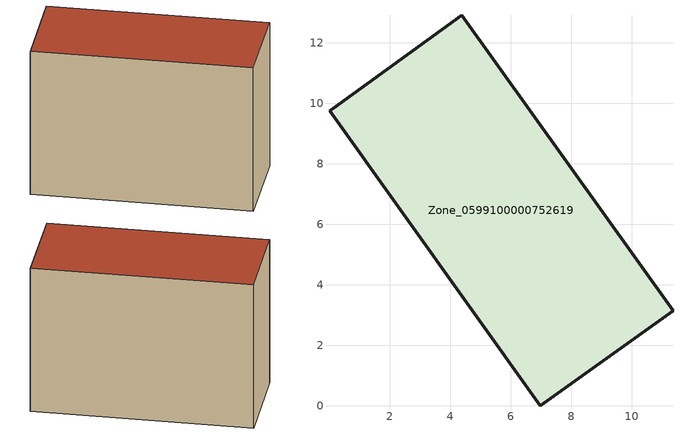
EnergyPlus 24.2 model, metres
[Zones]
Zone_0599100000752619
 floor ground (C_G): 0.12,9.82 4.39,12.91 11.37,3.14 6.97,0 0.01,9.75 z0
 wall outside (C_F): 6.97,0 11.37,3.14 4.39,12.91 0.12,9.82 0.01,9.75 6.97,0 z0:8.5
 roof outside (C_R): 4.39,12.91 0.12,9.82 0.01,9.75 6.97,0 11.37,3.14 z8.5
[BUILDING]
Pand.0599100000752619: North Axis=0; Terrain=City; Loads Convergence Tolerance Value=0.04; Temperature Convergence Tolerance Value=0.4; Solar Distribution=FullExterior; Maximum Number of Warmup Days=25; Minimum Number of Warmup Days=1
[Site:Location]
Rotterdam.The.Hague.AP_ZH_NLD Design_Conditions: Latitude=51.96; Longitude=4.45; Time Zone=1; Elevation=-4.5
[SITE:GROUNDTEMPERATURE:BUILDINGSURFACE]
18, 18, 18, 18, 18, 18, 18, 18, 18, 18, 18, 18
[MATERIAL] Thermal Absorptance=0.9; Solar Absorptance=0.7; Visible Absorptance=0.7
Name | Roughness | Thickness | Conductivity | Density | Specific Heat
G.TI.2006-2014 | MediumSmooth | 0.15 | 0.06 | 540 | 1210
F.TI.2006-2014 | Rough | 0.3 | 0.12 | 1920 | 840
R.TI.2006-2014 | MediumRough | 0.2 | 0.08 | 1500 | 1000
[CONSTRUCTION]
C_G: G.TI.2006-2014
C_F: F.TI.2006-2014
C_R: R.TI.2006-2014
[ZONE]
Zone_0599100000752619: Type=1; Multiplier=1; Ceiling Height=Autocalculate; Volume=Autocalculate; Floor Area=autocalculate; Part of Total Floor Area=Yes
[ZONEINFILTRATION:DESIGNFLOWRATE]
Infil_Zone_0599100000752619: Zone or ZoneList or Space or SpaceList=Zone_0599100000752619; Schedule=AlwaysOn; Design Flow Rate Calculation Method=Flow/Area; Flow Rate per Floor Area=0.0015; Constant Term Coefficient=1; Temperature Term Coefficient=0; Velocity Term Coefficient=0; Velocity Squared Term Coefficient=0
[HVACTEMPLATE:ZONE:IDEALLOADSAIRSYSTEM]
Zone_0599100000752619: Maximum Heating Supply Air Temperature=50; Minimum Cooling Supply Air Temperature=13; Maximum Heating Supply Air Humidity Ratio=0.0156; Minimum Cooling Supply Air Humidity Ratio=0.0077; Heating Limit=NoLimit; Cooling Limit=NoLimit; Dehumidification Control Type=ConstantSensibleHeatRatio; Cooling Sensible Heat Ratio=0.7; Dehumidification Setpoint=60; Humidification Control Type=None; Humidification Setpoint=30; Outdoor Air Method=None; Outdoor Air Flow Rate per Person=0.00944; Outdoor Air Flow Rate per Zone Floor Area=0; Outdoor Air Flow Rate per Zone=0; Demand Controlled Ventilation Type=None; Outdoor Air Economizer Type=NoEconomizer; Heat Recovery Type=None; Sensible Heat Recovery Effectiveness=0.7; Latent Heat Recovery Effectiveness=0.65
[ZONECONTROL:THERMOSTAT]
ThermostatControl_Zone_0599100000752619: Zone or ZoneList=Zone_0599100000752619; Control Type Schedule=DualSetpointControlType; Control 1=Thermostat_Zone_0599100000752619; Temperature Difference Between Cutout And Setpoint=0
[THERMOSTATSETPOINT:DUALSETPOINT]
Thermostat_Zone_0599100000752619: Heating Setpoint Temperature Schedule=HeatingSetpoint_Zone_0599100000752619; Cooling Setpoint Temperature Schedule=CoolingSetpoint_Zone_0599100000752619
[SCHEDULE:COMPACT]
HeatingSetpoint_Zone_0599100000752619: Through: 12/31, For: AllDays, Until: 24:00, 21
CoolingSetpoint_Zone_0599100000752619: Through: 12/31, For: AllDays, Until: 24:00, 24
DualSetpointControlType: Through: 12/31, For: AllDays, Until: 24:00, 4
AlwaysOn: Through: 12/31, For: AllDays, Until: 24:00, 1
